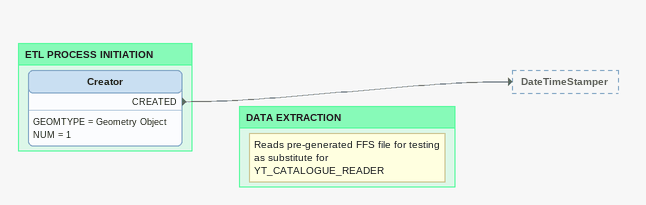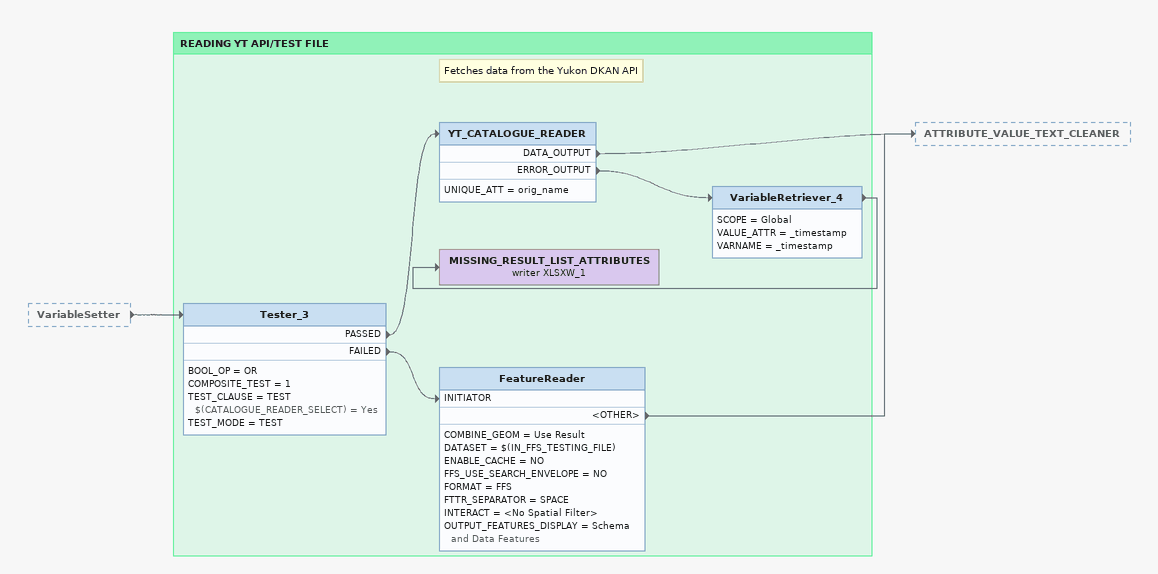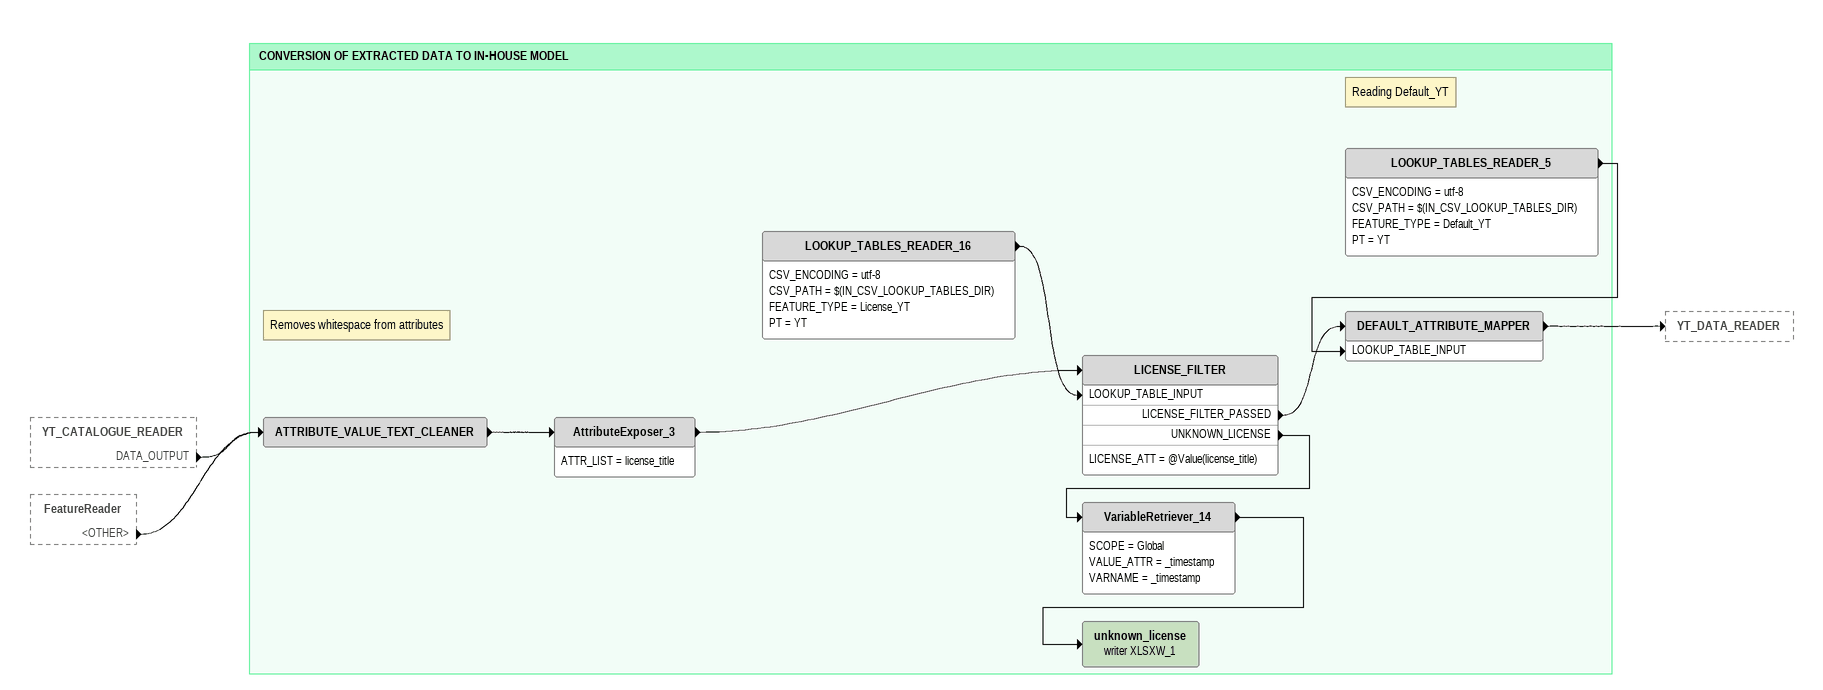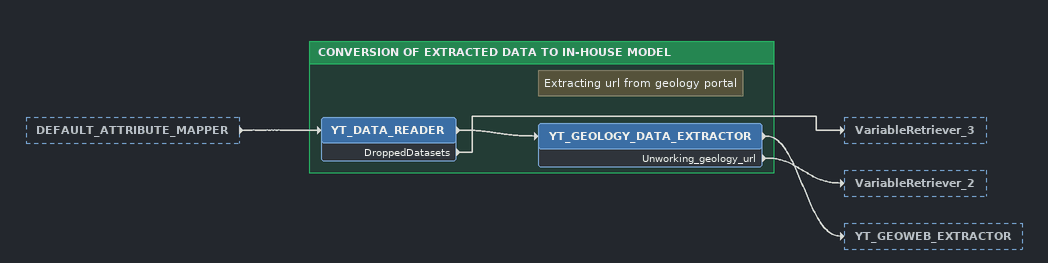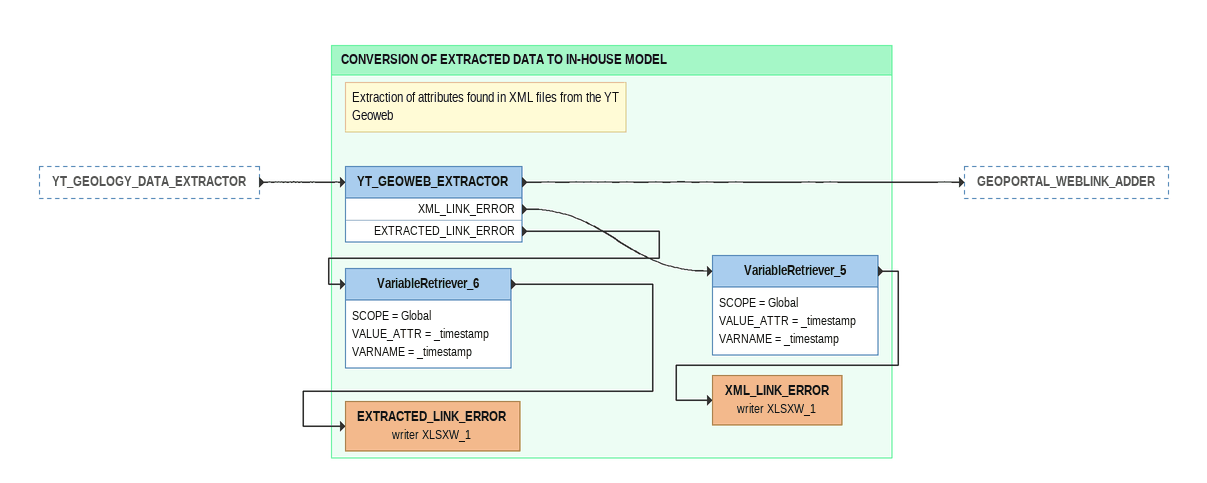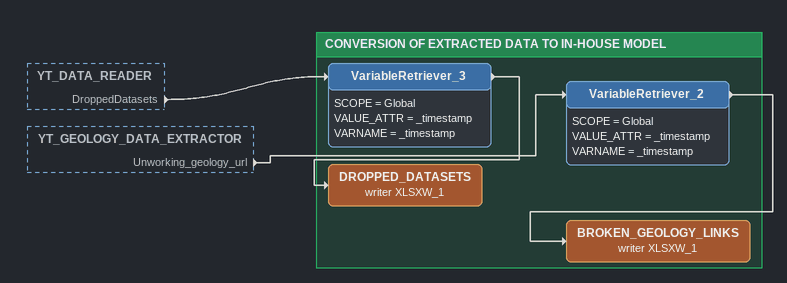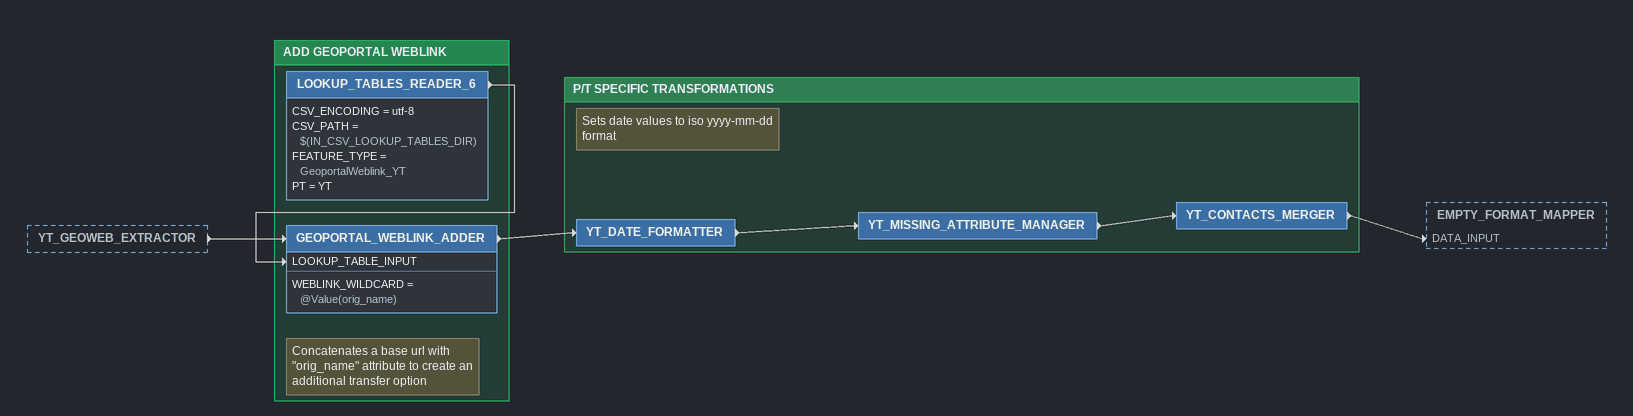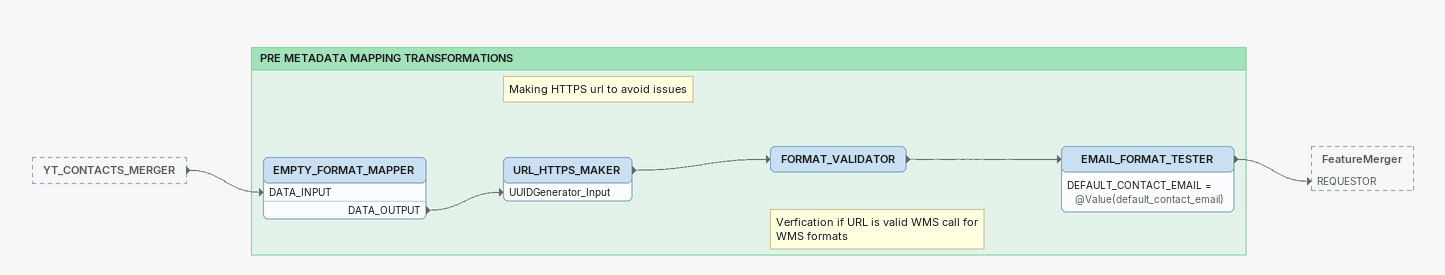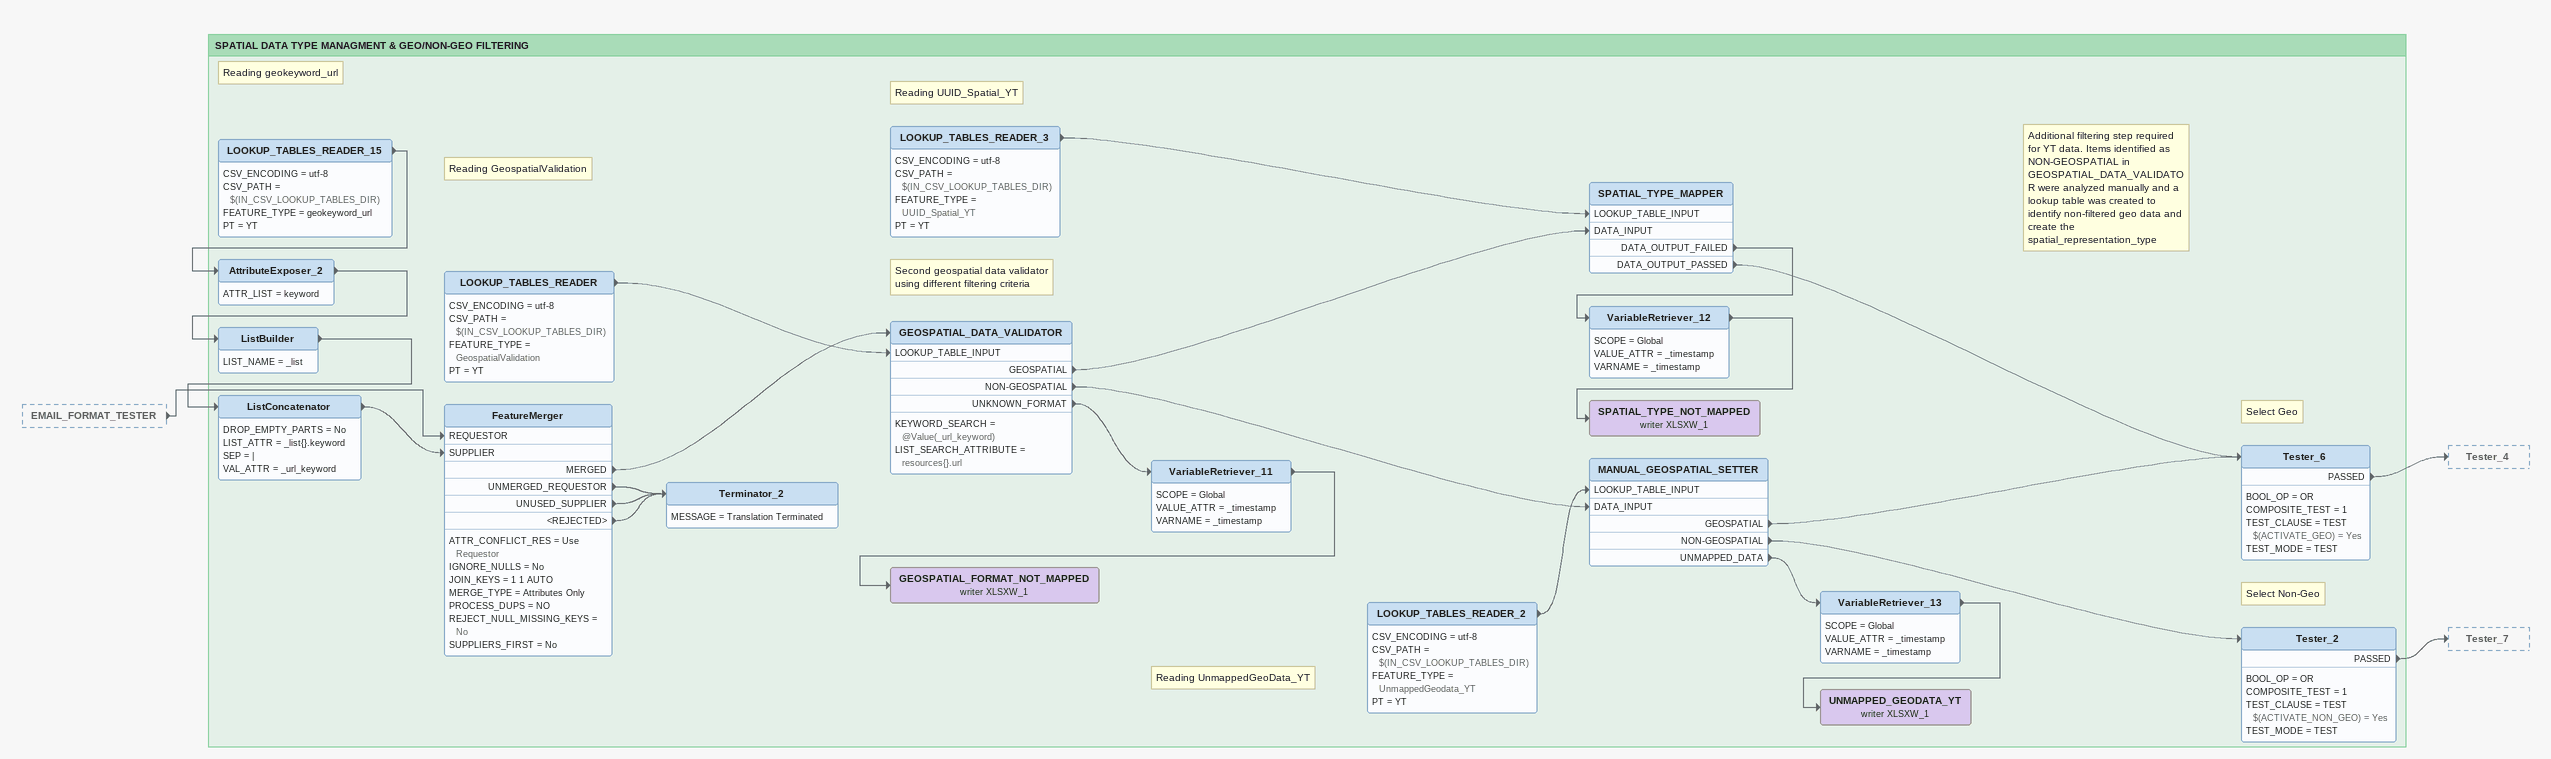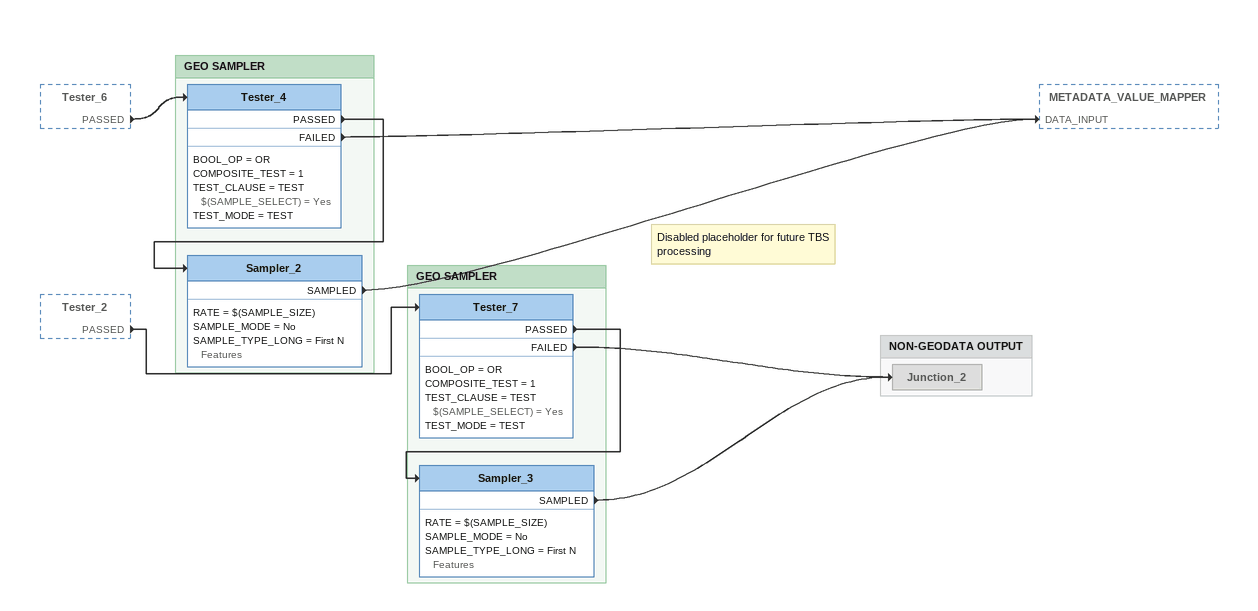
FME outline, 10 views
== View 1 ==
Bookmark: ETL PROCESS INITIATION
Creator
    GEOMTYPE = Geometry Object
    NUM = 1
    CREATED -> DateTimeStamper

Bookmark: DATA EXTRACTION
Note: Reads pre-generated FFS file for testing as substitute for YT_CATALOGUE_READER

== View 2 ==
VariableSetter [outside]
    -> Tester_3

Bookmark: READING YT API/TEST FILE
Tester_3
    BOOL_OP = OR
    COMPOSITE_TEST = 1
    TEST_CLAUSE = TEST $(CATALOGUE_READER_SELECT) = Yes
    TEST_MODE = TEST
    PASSED -> YT_CATALOGUE_READER
    FAILED -> FeatureReader [INITIATOR]
Note: Fetches data from the Yukon DKAN API
YT_CATALOGUE_READER
    UNIQUE_ATT = orig_name
    DATA_OUTPUT -> ATTRIBUTE_VALUE_TEXT_CLEANER
    ERROR_OUTPUT -> VariableRetriever_4
VariableRetriever_4
    SCOPE = Global
    VALUE_ATTR = _timestamp
    VARNAME = _timestamp
    -> MISSING_RESULT_LIST_ATTRIBUTES (writer XLSXW_1)
MISSING_RESULT_LIST_ATTRIBUTES (writer XLSXW_1)
FeatureReader
    COMBINE_GEOM = Use Result
    DATASET = $(IN_FFS_TESTING_FILE)
    ENABLE_CACHE = NO
    FFS_USE_SEARCH_ENVELOPE = NO
    FORMAT = FFS
    FTTR_SEPARATOR = SPACE
    INTERACT = <No Spatial Filter>
    OUTPUT_FEATURES_DISPLAY = Schema and Data Features
    <OTHER> -> ATTRIBUTE_VALUE_TEXT_CLEANER

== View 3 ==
YT_CATALOGUE_READER [outside]
    DATA_OUTPUT -> ATTRIBUTE_VALUE_TEXT_CLEANER
FeatureReader [outside]
    <OTHER> -> ATTRIBUTE_VALUE_TEXT_CLEANER

Bookmark: CONVERSION OF EXTRACTED DATA TO IN-HOUSE MODEL
Note: Removes whitespace from attributes
ATTRIBUTE_VALUE_TEXT_CLEANER
    -> AttributeExposer_3
AttributeExposer_3
    ATTR_LIST = license_title
    -> LICENSE_FILTER
LOOKUP_TABLES_READER_16
    CSV_ENCODING = utf-8
    CSV_PATH = $(IN_CSV_LOOKUP_TABLES_DIR)
    FEATURE_TYPE = License_YT
    PT = YT
    -> LICENSE_FILTER [LOOKUP_TABLE_INPUT]
LICENSE_FILTER
    LICENSE_ATT = @Value(license_title)
    LICENSE_FILTER_PASSED -> DEFAULT_ATTRIBUTE_MAPPER
    UNKNOWN_LICENSE -> VariableRetriever_14
VariableRetriever_14
    SCOPE = Global
    VALUE_ATTR = _timestamp
    VARNAME = _timestamp
    -> unknown_license (writer XLSXW_1)
unknown_license (writer XLSXW_1)
Note: Reading Default_YT
LOOKUP_TABLES_READER_5
    CSV_ENCODING = utf-8
    CSV_PATH = $(IN_CSV_LOOKUP_TABLES_DIR)
    FEATURE_TYPE = Default_YT
    PT = YT
    -> DEFAULT_ATTRIBUTE_MAPPER [LOOKUP_TABLE_INPUT]
DEFAULT_ATTRIBUTE_MAPPER
    -> YT_DATA_READER

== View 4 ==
DEFAULT_ATTRIBUTE_MAPPER [outside]
    -> YT_DATA_READER

Bookmark: CONVERSION OF EXTRACTED DATA TO IN-HOUSE MODEL
YT_DATA_READER
    -> YT_GEOLOGY_DATA_EXTRACTOR
    DroppedDatasets -> VariableRetriever_3
Note: Extracting url from geology portal
YT_GEOLOGY_DATA_EXTRACTOR
    Unworking_geology_url -> VariableRetriever_2
    -> YT_GEOWEB_EXTRACTOR

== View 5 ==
YT_GEOLOGY_DATA_EXTRACTOR [outside]
    -> YT_GEOWEB_EXTRACTOR

Bookmark: CONVERSION OF EXTRACTED DATA TO IN-HOUSE MODEL
Note: Extraction of attributes found in XML files from the YT Geoweb
YT_GEOWEB_EXTRACTOR
    XML_LINK_ERROR -> VariableRetriever_5
    EXTRACTED_LINK_ERROR -> VariableRetriever_6
    -> GEOPORTAL_WEBLINK_ADDER
VariableRetriever_5
    SCOPE = Global
    VALUE_ATTR = _timestamp
    VARNAME = _timestamp
    -> XML_LINK_ERROR (writer XLSXW_1)
XML_LINK_ERROR (writer XLSXW_1)
VariableRetriever_6
    SCOPE = Global
    VALUE_ATTR = _timestamp
    VARNAME = _timestamp
    -> EXTRACTED_LINK_ERROR (writer XLSXW_1)
EXTRACTED_LINK_ERROR (writer XLSXW_1)

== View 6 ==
YT_DATA_READER [outside]
    DroppedDatasets -> VariableRetriever_3
YT_GEOLOGY_DATA_EXTRACTOR [outside]
    Unworking_geology_url -> VariableRetriever_2

Bookmark: CONVERSION OF EXTRACTED DATA TO IN-HOUSE MODEL
VariableRetriever_2
    SCOPE = Global
    VALUE_ATTR = _timestamp
    VARNAME = _timestamp
    -> BROKEN_GEOLOGY_LINKS (writer XLSXW_1)
BROKEN_GEOLOGY_LINKS (writer XLSXW_1)
VariableRetriever_3
    SCOPE = Global
    VALUE_ATTR = _timestamp
    VARNAME = _timestamp
    -> DROPPED_DATASETS (writer XLSXW_1)
DROPPED_DATASETS (writer XLSXW_1)

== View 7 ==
YT_GEOWEB_EXTRACTOR [outside]
    -> GEOPORTAL_WEBLINK_ADDER

Bookmark: ADD GEOPORTAL WEBLINK
LOOKUP_TABLES_READER_6
    CSV_ENCODING = utf-8
    CSV_PATH = $(IN_CSV_LOOKUP_TABLES_DIR)
    FEATURE_TYPE = GeoportalWeblink_YT
    PT = YT
    -> GEOPORTAL_WEBLINK_ADDER [LOOKUP_TABLE_INPUT]
Note: Concatenates a base url with "orig_name" attribute to create an additional transfer option
GEOPORTAL_WEBLINK_ADDER
    WEBLINK_WILDCARD = @Value(orig_name)
    -> YT_DATE_FORMATTER

Bookmark: P/T SPECIFIC TRANSFORMATIONS
Note: Sets date values to iso yyyy-mm-dd format
YT_DATE_FORMATTER
    -> YT_MISSING_ATTRIBUTE_MANAGER
YT_MISSING_ATTRIBUTE_MANAGER
    -> YT_CONTACTS_MERGER
YT_CONTACTS_MERGER
    -> EMPTY_FORMAT_MAPPER [DATA_INPUT]

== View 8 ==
YT_CONTACTS_MERGER [outside]
    -> EMPTY_FORMAT_MAPPER [DATA_INPUT]

Bookmark: PRE METADATA MAPPING TRANSFORMATIONS
EMPTY_FORMAT_MAPPER
    DATA_OUTPUT -> URL_HTTPS_MAKER [UUIDGenerator_Input]
Note: Making HTTPS url to avoid issues
URL_HTTPS_MAKER
    -> FORMAT_VALIDATOR
Note: Verfication if URL is valid WMS call for WMS formats
FORMAT_VALIDATOR
    -> EMAIL_FORMAT_TESTER
EMAIL_FORMAT_TESTER
    DEFAULT_CONTACT_EMAIL = @Value(default_contact_email)
    -> FeatureMerger [REQUESTOR]

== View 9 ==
EMAIL_FORMAT_TESTER [outside]
    -> FeatureMerger [REQUESTOR]

Bookmark: SPATIAL DATA TYPE MANAGMENT & GEO/NON-GEO FILTERING
Note: Reading geokeyword_url
LOOKUP_TABLES_READER_15
    CSV_ENCODING = utf-8
    CSV_PATH = $(IN_CSV_LOOKUP_TABLES_DIR)
    FEATURE_TYPE = geokeyword_url
    PT = YT
    -> AttributeExposer_2
AttributeExposer_2
    ATTR_LIST = keyword
    -> ListBuilder
ListBuilder
    LIST_NAME = _list
    -> ListConcatenator
ListConcatenator
    DROP_EMPTY_PARTS = No
    LIST_ATTR = _list{}.keyword
    SEP = |
    VAL_ATTR = _url_keyword
    -> FeatureMerger [SUPPLIER]
FeatureMerger
    ATTR_CONFLICT_RES = Use Requestor
    IGNORE_NULLS = No
    JOIN_KEYS = 1 1 AUTO
    MERGE_TYPE = Attributes Only
    PROCESS_DUPS = NO
    REJECT_NULL_MISSING_KEYS = No
    SUPPLIERS_FIRST = No
    MERGED -> GEOSPATIAL_DATA_VALIDATOR
    UNMERGED_REQUESTOR -> Terminator_2
    UNUSED_SUPPLIER -> Terminator_2
    <REJECTED> -> Terminator_2
Terminator_2
    MESSAGE = Translation Terminated
Note: Reading GeospatialValidation
LOOKUP_TABLES_READER
    CSV_ENCODING = utf-8
    CSV_PATH = $(IN_CSV_LOOKUP_TABLES_DIR)
    FEATURE_TYPE = GeospatialValidation
    PT = YT
    -> GEOSPATIAL_DATA_VALIDATOR [LOOKUP_TABLE_INPUT]
Note: Second geospatial data validator using different filtering criteria
GEOSPATIAL_DATA_VALIDATOR
    KEYWORD_SEARCH = @Value(_url_keyword)
    LIST_SEARCH_ATTRIBUTE = resources{}.url
    GEOSPATIAL -> SPATIAL_TYPE_MAPPER [DATA_INPUT]
    NON-GEOSPATIAL -> MANUAL_GEOSPATIAL_SETTER [DATA_INPUT]
    UNKNOWN_FORMAT -> VariableRetriever_11
VariableRetriever_11
    SCOPE = Global
    VALUE_ATTR = _timestamp
    VARNAME = _timestamp
    -> GEOSPATIAL_FORMAT_NOT_MAPPED (writer XLSXW_1)
GEOSPATIAL_FORMAT_NOT_MAPPED (writer XLSXW_1)
Note: Reading UUID_Spatial_YT
LOOKUP_TABLES_READER_3
    CSV_ENCODING = utf-8
    CSV_PATH = $(IN_CSV_LOOKUP_TABLES_DIR)
    FEATURE_TYPE = UUID_Spatial_YT
    PT = YT
    -> SPATIAL_TYPE_MAPPER [LOOKUP_TABLE_INPUT]
SPATIAL_TYPE_MAPPER
    DATA_OUTPUT_FAILED -> VariableRetriever_12
    DATA_OUTPUT_PASSED -> Tester_6
VariableRetriever_12
    SCOPE = Global
    VALUE_ATTR = _timestamp
    VARNAME = _timestamp
    -> SPATIAL_TYPE_NOT_MAPPED (writer XLSXW_1)
SPATIAL_TYPE_NOT_MAPPED (writer XLSXW_1)
Note: Reading UnmappedGeoData_YT
LOOKUP_TABLES_READER_2
    CSV_ENCODING = utf-8
    CSV_PATH = $(IN_CSV_LOOKUP_TABLES_DIR)
    FEATURE_TYPE = UnmappedGeodata_YT
    PT = YT
    -> MANUAL_GEOSPATIAL_SETTER [LOOKUP_TABLE_INPUT]
Note: Additional filtering step required for YT data. Items identified as NON-GEOSPATIAL in GEOSPATIAL_DATA_VALIDATOR were analyzed manually and a lookup table was created to identify non-filtered geo data and create the spatial_representation_type
MANUAL_GEOSPATIAL_SETTER
    GEOSPATIAL -> Tester_6
    NON-GEOSPATIAL -> Tester_2
    UNMAPPED_DATA -> VariableRetriever_13
Note: Select Geo
Tester_6
    BOOL_OP = OR
    COMPOSITE_TEST = 1
    TEST_CLAUSE = TEST $(ACTIVATE_GEO) = Yes
    TEST_MODE = TEST
    PASSED -> Tester_4
Note: Select Non-Geo
Tester_2
    BOOL_OP = OR
    COMPOSITE_TEST = 1
    TEST_CLAUSE = TEST $(ACTIVATE_NON_GEO) = Yes
    TEST_MODE = TEST
    PASSED -> Tester_7
VariableRetriever_13
    SCOPE = Global
    VALUE_ATTR = _timestamp
    VARNAME = _timestamp
    -> UNMAPPED_GEODATA_YT (writer XLSXW_1)
UNMAPPED_GEODATA_YT (writer XLSXW_1)

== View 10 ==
Tester_6 [outside]
    PASSED -> Tester_4
Tester_2 [outside]
    PASSED -> Tester_7
Note: Disabled placeholder for future TBS processing

Bookmark: GEO SAMPLER
Tester_4
    BOOL_OP = OR
    COMPOSITE_TEST = 1
    TEST_CLAUSE = TEST $(SAMPLE_SELECT) = Yes
    TEST_MODE = TEST
    PASSED -> Sampler_2
    FAILED -> METADATA_VALUE_MAPPER [DATA_INPUT]
Sampler_2
    RATE = $(SAMPLE_SIZE)
    SAMPLE_MODE = No
    SAMPLE_TYPE_LONG = First N Features
    SAMPLED -> METADATA_VALUE_MAPPER [DATA_INPUT]

Bookmark: GEO SAMPLER
Tester_7
    BOOL_OP = OR
    COMPOSITE_TEST = 1
    TEST_CLAUSE = TEST $(SAMPLE_SELECT) = Yes
    TEST_MODE = TEST
    PASSED -> Sampler_3
    FAILED -> Junction_2
Sampler_3
    RATE = $(SAMPLE_SIZE)
    SAMPLE_MODE = No
    SAMPLE_TYPE_LONG = First N Features
    SAMPLED -> Junction_2

Bookmark: NON-GEODATA OUTPUT
Junction_2 [off]
